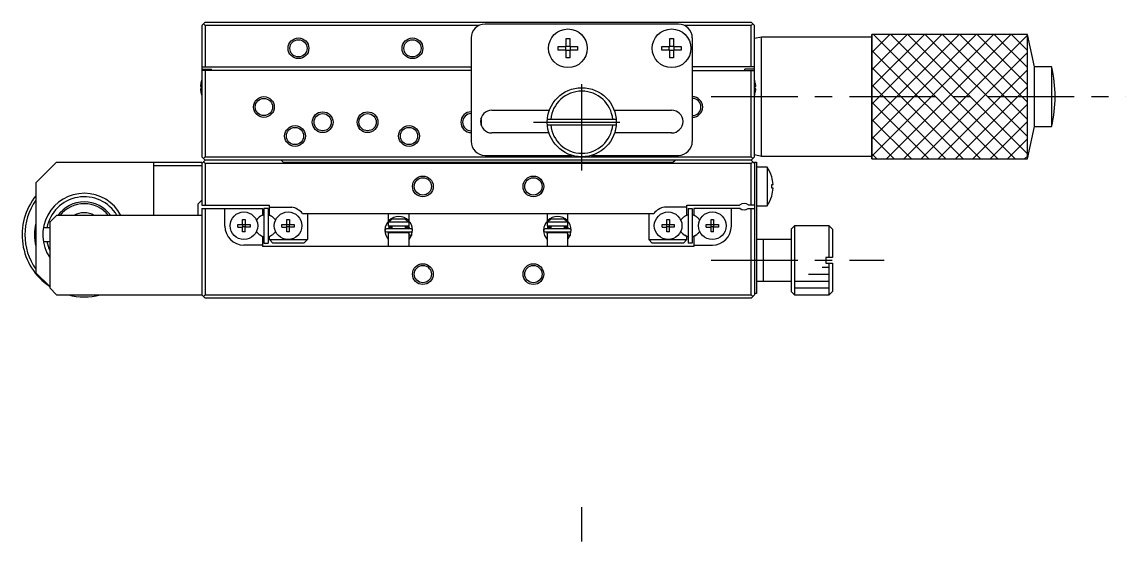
# Model space of a CAD drawing. Extents: x -173 to 396, y -6 to 321.
# Drawn here: x -27.1 to 132.7, y 245.8 to 321.5 of the extents above; entities that cross this region are included whole.
import ezdxf

# ---------------------------------------------------------------- set-up
doc = ezdxf.new("R2010")
doc.units = 0
doc.header["$LTSCALE"] = 10
doc.linetypes.add('CENTER', pattern=[2, 1.25, -0.25, 0.25, -0.25])
doc.layers.get('0').update_dxf_attribs({"linetype": 'CONTINUOUS'})
doc.layers.add('CENTER', color=1, linetype='CENTER')

msp = doc.modelspace()

# ---------------------------------------------------------------- linework, layer by layer
at = {"color": 7, "linetype": 'CONTINUOUS'}
for p, q in [((-0.575404, 321.49751), (-1.075404, 320.99751)), ((-0.575404, 320.99751), (-0.825404, 321.24751)), ((-0.575404, 321.49751), (78.424596, 321.49751)), ((67.924596, 321.19751), (39.924596, 321.19751)), ((78.424596, 321.49751), (78.924596, 320.99751)), ((78.674596, 321.24751), (78.424596, 320.99751)), ((-1.075404, 320.99751), (-1.075404, 301.99751)), ((-0.575404, 320.99751), (-0.575404, 314.99751)), ((39.052817, 320.99751), (-0.575404, 320.99751)), ((78.424596, 320.99751), (68.796376, 320.99751)), ((78.424596, 314.99751), (78.424596, 320.99751)), ((78.924596, 301.99751), (78.924596, 320.99751)), ((118.424596, 319.69751), (95.924596, 319.69751)), ((95.924596, 301.69751), (95.924596, 319.69751)), ((118.424596, 319.69751), (95.924596, 319.69751)), ((95.924596, 319.69751), (95.924596, 301.69751)), ((119.424596, 314.99751), (118.424596, 319.69751)), ((118.424596, 301.69751), (118.424596, 319.69751)), ((118.424596, 301.69751), (118.424596, 319.69751)), ((37.924596, 319.19751), (37.924596, 304.19751)), ((50.525457, 317.43751), (50.525457, 317.95751)), ((50.525457, 317.95751), (51.664596, 317.95751)), ((51.595155, 317.43751), (51.595155, 317.95751)), ((51.664596, 319.096649), (52.184596, 319.096649)), ((51.664596, 317.95751), (51.664596, 319.096649)), ((51.664596, 318.026952), (52.184596, 318.026952)), ((52.184596, 319.096649), (52.184596, 317.95751)), ((52.184596, 317.95751), (53.323735, 317.95751)), ((52.254038, 317.95751), (52.254038, 317.43751)), ((53.323735, 317.95751), (53.323735, 317.43751)), ((65.525457, 317.43751), (65.525457, 317.95751)), ((65.525457, 317.95751), (66.664596, 317.95751)), ((66.595155, 317.43751), (66.595155, 317.95751)), ((66.664596, 319.096649), (67.184596, 319.096649)), ((66.664596, 317.95751), (66.664596, 319.096649)), ((66.664596, 318.026952), (67.184596, 318.026952)), ((67.184596, 319.096649), (67.184596, 317.95751)), ((67.184596, 317.95751), (68.323735, 317.95751)), ((67.254038, 317.95751), (67.254038, 317.43751)), ((68.323735, 317.95751), (68.323735, 317.43751)), ((69.924596, 319.19751), (69.924596, 304.19751)), ((79.924596, 319.29751), (78.924596, 319.09751)), ((79.924596, 302.09751), (79.924596, 319.29751)), ((95.924596, 319.29751), (79.924596, 319.29751)), ((51.664596, 317.43751), (50.525457, 317.43751)), ((51.664596, 316.298371), (51.664596, 317.43751)), ((52.184596, 317.368068), (51.664596, 317.368068)), ((52.184596, 317.43751), (52.184596, 316.298371)), ((53.323735, 317.43751), (52.184596, 317.43751)), ((66.664596, 317.43751), (65.525457, 317.43751)), ((66.664596, 316.298371), (66.664596, 317.43751)), ((67.184596, 317.368068), (66.664596, 317.368068)), ((68.323735, 317.43751), (67.184596, 317.43751)), ((67.184596, 317.43751), (67.184596, 316.298371)), ((-1.075404, 314.99751), (37.924596, 314.99751)), ((52.184596, 316.298371), (51.664596, 316.298371)), ((67.184596, 316.298371), (66.664596, 316.298371)), ((78.924596, 314.99751), (69.924596, 314.99751)), ((121.924596, 314.99751), (119.424596, 314.99751)), ((119.424596, 306.39751), (119.424596, 314.99751)), ((121.924596, 314.99751), (121.924596, 306.39751)), ((-1.075404, 314.69751), (0.324596, 314.69751)), ((37.924596, 314.49751), (-1.075404, 314.49751)), ((-0.575404, 314.49751), (-0.575404, 301.99751)), ((0.324596, 314.49751), (0.324596, 314.69751)), ((69.924596, 314.49751), (78.924596, 314.49751)), ((78.924596, 314.69751), (77.524596, 314.69751)), ((77.524596, 314.49751), (77.524596, 314.69751)), ((78.424596, 301.99751), (78.424596, 314.49751)), ((-1.265263, 312.17751), (-1.144925, 312.17751)), ((-1.144925, 311.81751), (-1.265263, 311.81751)), ((-1.149548, 312.886126), (-1.144925, 312.883871)), ((-1.144925, 312.17751), (-1.144925, 311.81751)), ((78.994118, 312.883871), (78.99874, 312.886126)), ((78.994118, 312.17751), (79.114455, 312.17751)), ((78.994118, 311.81751), (78.994118, 312.17751)), ((79.114455, 311.81751), (78.994118, 311.81751)), ((-1.144925, 311.111149), (-1.149548, 311.108894)), ((78.99874, 311.108894), (78.994118, 311.111149)), ((40.924596, 308.74751), (49.240848, 308.74751)), ((58.608345, 308.74751), (66.924596, 308.74751)), ((58.908571, 307.39751), (48.940622, 307.39751)), ((49.170914, 305.44751), (40.924596, 305.44751)), ((48.940622, 306.59751), (58.908571, 306.59751)), ((66.924596, 305.44751), (58.678279, 305.44751)), ((118.424596, 301.69751), (119.424596, 306.39751)), ((119.424596, 306.39751), (121.924596, 306.39751)), ((-1.075404, 301.99751), (-0.575404, 301.49751)), ((-0.575404, 301.99751), (-0.825404, 301.74751)), ((-0.575404, 301.99751), (78.424596, 301.99751)), ((39.924596, 302.19751), (52.524596, 302.19751)), ((55.324596, 302.19751), (67.924596, 302.19751)), ((78.674596, 301.74751), (78.424596, 301.99751)), ((78.924596, 301.99751), (78.424596, 301.49751)), ((78.924596, 302.29751), (79.924596, 302.09751)), ((79.924596, 302.09751), (95.924596, 302.09751)), ((-25.075404, 298.19751), (-22.075404, 301.19751)), ((-22.075404, 301.19751), (-1.075404, 301.19751)), ((-8.075404, 301.19751), (-8.075404, 293.49751)), ((-1.075404, 300.69751), (-8.075404, 300.69751)), ((-1.075404, 300.99751), (-0.575404, 301.49751)), ((-1.075404, 300.99751), (-1.075404, 294.99751)), ((-0.825404, 301.24751), (-0.575404, 300.99751)), ((78.424596, 301.49751), (-0.575404, 301.49751)), ((-0.575404, 300.99751), (-0.575404, 294.99751)), ((78.424596, 300.99751), (-0.575404, 300.99751)), ((10.774596, 301.14751), (10.424596, 301.49751)), ((67.074596, 301.14751), (10.774596, 301.14751)), ((67.074596, 301.14751), (67.424596, 301.49751)), ((78.924596, 300.99751), (78.424596, 301.49751)), ((78.424596, 300.99751), (78.674596, 301.24751)), ((78.424596, 294.99751), (78.424596, 300.99751)), ((78.924596, 301.19751), (79.224596, 301.19751)), ((78.924596, 301.19751), (78.924596, 281.99751)), ((79.224596, 301.19751), (79.224596, 282.19751)), ((80.767059, 300.49751), (79.224596, 300.49751)), ((80.767059, 300.49751), (80.767059, 294.89751)), ((95.924596, 301.69751), (118.424596, 301.69751)), ((95.924596, 301.69751), (118.424596, 301.69751)), ((81.417801, 299.096649), (81.423969, 299.099658)), ((-25.075404, 298.19751), (-25.075404, 285.19751)), ((81.417801, 297.43751), (81.417801, 297.95751)), ((81.417801, 297.95751), (81.611058, 297.95751)), ((81.611058, 297.43751), (81.417801, 297.43751)), ((-1.575404, 295.19751), (-1.075404, 295.69751)), ((81.423969, 296.295362), (81.417801, 296.298371)), ((-1.575404, 293.49751), (-1.575404, 295.19751)), ((-1.075404, 294.99751), (8.724596, 294.99751)), ((-1.075404, 294.49751), (7.724596, 294.49751)), ((-1.075404, 294.49751), (-1.075404, 281.99751)), ((-0.575404, 294.49751), (-0.575404, 281.99751)), ((2.274596, 291.94751), (2.274596, 294.49751)), ((7.724596, 294.49751), (7.724596, 293.541922)), ((8.524596, 294.49751), (7.924596, 294.49751)), ((7.924596, 294.49751), (7.924596, 289.49751)), ((8.524596, 294.49751), (8.524596, 289.49751)), ((8.724596, 293.541922), (8.724596, 294.99751)), ((8.724596, 294.69751), (11.946612, 294.69751)), ((69.124596, 294.69751), (65.902581, 294.69751)), ((69.124596, 294.99751), (76.763159, 294.99751)), ((69.124596, 293.541922), (69.124596, 294.99751)), ((69.324596, 294.49751), (69.324596, 289.49751)), ((69.324596, 294.49751), (69.924596, 294.49751)), ((69.924596, 294.49751), (69.924596, 289.49751)), ((70.124596, 294.49751), (70.124596, 293.541922)), ((76.824596, 294.49751), (70.124596, 294.49751)), ((75.574596, 291.94751), (75.574596, 294.49751)), ((78.024596, 294.49751), (78.924596, 294.49751)), ((78.924596, 294.99751), (78.086034, 294.99751)), ((78.424596, 281.99751), (78.424596, 294.49751)), ((79.224596, 294.89751), (80.767059, 294.89751)), ((-22.075404, 293.49751), (-23.075404, 292.49751)), ((-23.075404, 292.49751), (-23.075404, 282.99751)), ((-1.075404, 293.49751), (-22.075404, 293.49751)), ((4.844596, 292.883871), (5.204596, 292.883871)), ((4.844596, 292.17751), (4.844596, 292.883871)), ((5.204596, 292.883871), (5.204596, 292.17751)), ((7.724596, 293.541922), (7.430846, 293.372325)), ((9.018346, 293.372325), (8.724596, 293.541922)), ((11.244596, 292.883871), (11.604596, 292.883871)), ((11.244596, 292.17751), (11.244596, 292.883871)), ((11.604596, 292.883871), (11.604596, 292.17751)), ((13.503659, 293.79751), (64.345534, 293.79751)), ((14.224596, 293.79751), (14.224596, 289.99751)), ((25.924596, 293.79751), (25.924596, 292.65005)), ((25.924596, 292.49751), (25.924596, 291.99751)), ((28.924596, 292.49751), (25.924596, 292.49751)), ((25.978913, 292.49751), (26.508081, 292.99751)), ((26.508081, 292.99751), (28.341111, 292.99751)), ((28.341111, 292.99751), (28.87028, 292.49751)), ((28.924596, 292.69397), (28.924596, 293.79751)), ((28.924596, 291.99751), (28.924596, 292.49751)), ((48.924596, 293.79751), (48.924596, 292.684129)), ((48.924596, 292.49751), (48.924596, 291.99751)), ((51.924596, 292.49751), (48.924596, 292.49751)), ((48.978913, 292.49751), (49.508081, 292.99751)), ((49.508081, 292.99751), (51.341111, 292.99751)), ((51.341111, 292.99751), (51.87028, 292.49751)), ((51.924596, 292.642894), (51.924596, 293.79751)), ((51.924596, 291.99751), (51.924596, 292.49751)), ((63.624596, 293.79751), (63.624596, 289.99751)), ((66.244596, 292.883871), (66.604596, 292.883871)), ((66.244596, 292.17751), (66.244596, 292.883871)), ((66.604596, 292.883871), (66.604596, 292.17751)), ((68.830846, 293.372325), (69.124596, 293.541922)), ((70.124596, 293.541922), (70.418346, 293.372325)), ((72.644596, 292.883871), (73.004596, 292.883871)), ((72.644596, 292.17751), (72.644596, 292.883871)), ((73.004596, 292.883871), (73.004596, 292.17751)), ((-23.075404, 291.69751), (-23.991483, 291.69751)), ((4.138235, 292.17751), (4.844596, 292.17751)), ((4.138235, 291.81751), (4.138235, 292.17751)), ((4.138235, 291.81751), (4.844596, 291.81751)), ((4.854968, 292.167138), (4.844596, 292.17751)), ((4.854968, 291.827882), (4.844596, 291.81751)), ((4.844596, 291.111149), (4.844596, 291.81751)), ((5.204596, 291.111149), (4.844596, 291.111149)), ((4.854968, 292.167138), (5.194224, 292.167138)), ((4.854968, 291.827882), (4.854968, 292.167138)), ((5.194224, 291.827882), (4.854968, 291.827882)), ((5.194224, 292.167138), (5.204596, 292.17751)), ((5.194224, 292.167138), (5.194224, 291.827882)), ((5.194224, 291.827882), (5.204596, 291.81751)), ((5.204596, 292.17751), (5.910958, 292.17751)), ((5.910958, 291.81751), (5.204596, 291.81751)), ((5.204596, 291.111149), (5.204596, 291.81751)), ((5.910958, 292.17751), (5.910958, 291.81751)), ((10.538235, 292.17751), (11.244596, 292.17751)), ((10.538235, 291.81751), (10.538235, 292.17751)), ((10.538235, 291.81751), (11.244596, 291.81751)), ((11.254968, 292.167138), (11.244596, 292.17751)), ((11.254968, 291.827882), (11.244596, 291.81751)), ((11.244596, 291.111149), (11.244596, 291.81751)), ((11.604596, 291.111149), (11.244596, 291.111149)), ((11.254968, 292.167138), (11.594224, 292.167138)), ((11.254968, 291.827882), (11.254968, 292.167138)), ((11.594224, 291.827882), (11.254968, 291.827882)), ((11.594224, 292.167138), (11.604596, 292.17751)), ((11.594224, 292.167138), (11.594224, 291.827882)), ((11.594224, 291.827882), (11.604596, 291.81751)), ((11.604596, 292.17751), (12.310958, 292.17751)), ((11.604596, 291.111149), (11.604596, 291.81751)), ((12.310958, 291.81751), (11.604596, 291.81751)), ((12.310958, 292.17751), (12.310958, 291.81751)), ((29.218967, 291.577004), (25.668967, 291.577004)), ((25.668967, 291.127004), (29.218967, 291.127004)), ((25.934134, 290.997496), (25.909349, 291.126986)), ((25.924596, 291.99751), (28.924596, 291.99751)), ((28.924596, 290.99751), (25.924596, 290.99751)), ((25.924596, 290.99751), (25.924596, 288.99751)), ((25.958699, 291.79751), (26.424596, 291.79751)), ((26.033819, 290.997551), (26.268519, 291.127004)), ((26.424596, 291.99751), (26.424596, 291.577004)), ((26.424596, 291.127004), (26.424596, 290.99751)), ((28.424596, 291.577004), (28.424596, 291.99751)), ((28.424596, 291.79751), (28.924596, 291.79751)), ((28.424596, 290.99751), (28.424596, 291.127004)), ((28.619415, 291.127004), (28.854121, 290.997541)), ((28.853949, 291.99756), (28.978572, 291.577056)), ((28.924596, 291.79751), (28.924596, 291.812007)), ((28.924596, 288.99751), (28.924596, 290.99751)), ((29.269867, 290.53841), (29.4425, 291.323364)), ((29.287818, 291.13576), (29.287039, 291.137591)), ((29.300944, 291.102459), (29.287818, 291.13576)), ((29.31239, 291.068556), (29.300944, 291.102459)), ((29.322128, 291.034134), (29.31239, 291.068556)), ((29.330134, 290.999277), (29.322128, 291.034134)), ((29.336389, 290.96407), (29.330134, 290.999277)), ((29.330413, 290.715113), (29.3366, 290.750338)), ((29.340878, 290.9286), (29.336389, 290.96407)), ((29.3366, 290.750338), (29.34102, 290.785821)), ((29.34359, 290.892952), (29.340878, 290.9286)), ((29.34102, 290.785821), (29.343661, 290.821476)), ((29.344519, 290.857215), (29.34359, 290.892952)), ((29.343661, 290.821476), (29.344519, 290.857215)), ((52.181284, 291.567776), (48.631284, 291.567776)), ((48.631284, 291.117776), (52.181284, 291.117776)), ((48.924222, 290.886276), (48.871665, 291.117758)), ((48.924596, 291.99751), (51.924596, 291.99751)), ((48.924596, 291.79751), (49.424596, 291.79751)), ((51.924596, 290.99751), (48.924596, 290.99751)), ((48.924596, 290.99751), (48.924596, 288.99751)), ((49.002143, 290.997555), (49.230835, 291.117776)), ((49.424596, 291.99751), (49.424596, 291.567776)), ((49.424596, 291.117776), (49.424596, 290.99751)), ((51.424596, 291.567776), (51.424596, 291.99751)), ((51.424596, 291.79751), (51.889143, 291.79751)), ((51.424596, 290.99751), (51.424596, 291.117776)), ((51.581732, 291.117776), (51.810449, 290.997518)), ((51.812017, 291.997548), (51.940889, 291.567827)), ((51.924596, 288.99751), (51.924596, 290.99751)), ((52.246764, 290.562734), (52.404817, 291.314135)), ((52.250134, 291.126532), (52.249356, 291.128363)), ((52.263261, 291.093231), (52.250134, 291.126532)), ((52.274706, 291.059327), (52.263261, 291.093231)), ((52.284444, 291.024905), (52.274706, 291.059327)), ((52.29245, 290.990048), (52.284444, 291.024905)), ((52.298705, 290.954841), (52.29245, 290.990048)), ((52.303194, 290.919371), (52.298705, 290.954841)), ((52.298917, 290.741109), (52.303336, 290.776592)), ((52.305906, 290.883724), (52.303194, 290.919371)), ((52.303336, 290.776592), (52.305978, 290.812247)), ((52.306835, 290.847987), (52.305906, 290.883724)), ((52.305978, 290.812247), (52.306835, 290.847987)), ((65.538235, 292.17751), (66.244596, 292.17751)), ((65.538235, 291.81751), (65.538235, 292.17751)), ((65.538235, 291.81751), (66.244596, 291.81751)), ((66.254968, 292.167138), (66.244596, 292.17751)), ((66.254968, 291.827882), (66.244596, 291.81751)), ((66.244596, 291.111149), (66.244596, 291.81751)), ((66.604596, 291.111149), (66.244596, 291.111149)), ((66.254968, 292.167138), (66.594224, 292.167138)), ((66.254968, 291.827882), (66.254968, 292.167138)), ((66.594224, 291.827882), (66.254968, 291.827882)), ((66.594224, 292.167138), (66.604596, 292.17751)), ((66.594224, 292.167138), (66.594224, 291.827882)), ((66.594224, 291.827882), (66.604596, 291.81751)), ((66.604596, 292.17751), (67.310958, 292.17751)), ((67.310958, 291.81751), (66.604596, 291.81751)), ((66.604596, 291.111149), (66.604596, 291.81751)), ((67.310958, 292.17751), (67.310958, 291.81751)), ((71.938235, 292.17751), (72.644596, 292.17751)), ((71.938235, 291.81751), (71.938235, 292.17751)), ((71.938235, 291.81751), (72.644596, 291.81751)), ((72.654968, 292.167138), (72.644596, 292.17751)), ((72.654968, 291.827882), (72.644596, 291.81751)), ((72.644596, 291.111149), (72.644596, 291.81751)), ((73.004596, 291.111149), (72.644596, 291.111149)), ((72.654968, 292.167138), (72.994224, 292.167138)), ((72.654968, 291.827882), (72.654968, 292.167138)), ((72.994224, 291.827882), (72.654968, 291.827882)), ((72.994224, 292.167138), (73.004596, 292.17751)), ((72.994224, 292.167138), (72.994224, 291.827882)), ((72.994224, 291.827882), (73.004596, 291.81751)), ((73.004596, 292.17751), (73.710958, 292.17751)), ((73.710958, 291.81751), (73.004596, 291.81751)), ((73.004596, 291.111149), (73.004596, 291.81751)), ((73.710958, 292.17751), (73.710958, 291.81751)), ((84.724596, 291.99751), (84.224596, 291.49751)), ((84.224596, 291.49751), (84.224596, 282.49751)), ((89.724596, 291.99751), (84.724596, 291.99751)), ((84.724596, 291.99751), (84.724596, 281.99751)), ((89.724596, 287.39751), (89.724596, 291.99751)), ((90.224596, 291.49751), (89.724596, 291.99751)), ((90.224596, 291.49751), (90.224596, 287.39751)), ((-23.991483, 289.69751), (-23.075404, 289.69751)), ((7.724596, 289.19751), (5.024596, 289.19751)), ((7.430846, 290.622695), (7.724596, 290.453098)), ((7.724596, 290.453098), (7.724596, 288.99751)), ((7.924596, 289.49751), (8.524596, 289.49751)), ((8.724596, 290.453098), (9.018346, 290.622695)), ((8.724596, 289.99751), (8.724596, 290.453098)), ((8.724596, 289.99751), (9.224596, 289.49751)), ((8.724596, 289.99751), (14.224596, 289.99751)), ((13.724596, 289.49751), (9.224596, 289.49751)), ((14.224596, 289.99751), (13.724596, 289.49751)), ((25.576743, 290.638854), (25.59886, 290.580267)), ((25.598922, 290.583847), (25.598564, 290.581698)), ((25.598564, 290.581698), (25.599339, 290.582016)), ((25.59886, 290.580267), (25.598564, 290.581698)), ((25.599877, 290.580523), (25.616359, 290.542268)), ((29.284298, 290.5716), (28.924568, 290.700417)), ((28.936967, 290.703883), (28.924596, 290.710914)), ((28.924749, 290.009533), (29.288148, 290.580739)), ((28.950419, 290.696577), (28.936967, 290.703883)), ((28.964851, 290.68905), (28.950419, 290.696577)), ((28.980155, 290.681358), (28.964851, 290.68905)), ((28.996218, 290.67356), (28.980155, 290.681358)), ((29.012918, 290.665713), (28.996218, 290.67356)), ((29.03013, 290.657876), (29.012918, 290.665713)), ((29.047727, 290.650107), (29.03013, 290.657876)), ((29.065577, 290.642466), (29.047727, 290.650107)), ((29.083545, 290.635008), (29.065577, 290.642466)), ((29.101498, 290.62779), (29.083545, 290.635008)), ((29.119301, 290.620866), (29.101498, 290.62779)), ((29.136822, 290.614287), (29.119301, 290.620866)), ((29.153929, 290.608102), (29.136822, 290.614287)), ((29.170493, 290.602359), (29.153929, 290.608102)), ((29.186393, 290.5971), (29.170493, 290.602359)), ((29.201507, 290.592363), (29.186393, 290.5971)), ((29.215724, 290.588186), (29.201507, 290.592363)), ((29.228937, 290.584598), (29.215724, 290.588186)), ((29.241047, 290.581627), (29.228937, 290.584598)), ((29.251964, 290.579295), (29.241047, 290.581627)), ((29.261605, 290.577619), (29.251964, 290.579295)), ((29.2699, 290.576612), (29.261605, 290.577619)), ((29.276785, 290.576282), (29.2699, 290.576612)), ((29.28221, 290.57663), (29.276785, 290.576282)), ((29.286133, 290.577655), (29.28221, 290.57663)), ((29.284908, 290.575102), (29.284298, 290.5716)), ((29.288526, 290.579349), (29.286133, 290.577655)), ((29.289371, 290.581698), (29.288526, 290.579349)), ((29.289074, 290.580267), (29.301412, 290.611854)), ((29.301412, 290.611854), (29.312797, 290.645785)), ((29.312797, 290.645785), (29.322472, 290.680234)), ((29.322472, 290.680234), (29.330413, 290.715113)), ((48.539059, 290.629625), (48.561176, 290.571038)), ((48.561239, 290.574619), (48.56088, 290.572469)), ((48.56088, 290.572469), (48.561656, 290.572788)), ((48.561176, 290.571038), (48.56088, 290.572469)), ((48.562193, 290.571294), (48.578676, 290.53304)), ((52.246615, 290.562372), (51.924558, 290.670747)), ((51.93819, 290.674255), (51.924596, 290.681141)), ((51.924765, 290.043156), (52.250464, 290.57151)), ((51.952422, 290.667269), (51.93819, 290.674255)), ((51.967206, 290.660225), (51.952422, 290.667269)), ((51.982453, 290.653168), (51.967206, 290.660225)), ((51.998072, 290.646138), (51.982453, 290.653168)), ((52.013967, 290.639179), (51.998072, 290.646138)), ((52.030042, 290.632333), (52.013967, 290.639179)), ((52.046201, 290.625641), (52.030042, 290.632333)), ((52.062345, 290.619144), (52.046201, 290.625641)), ((52.078377, 290.61288), (52.062345, 290.619144)), ((52.094199, 290.606888), (52.078377, 290.61288)), ((52.109718, 290.601205), (52.094199, 290.606888)), ((52.124837, 290.595863), (52.109718, 290.601205)), ((52.139467, 290.590896), (52.124837, 290.595863)), ((52.153518, 290.586334), (52.139467, 290.590896)), ((52.166906, 290.582204), (52.153518, 290.586334)), ((52.17955, 290.578532), (52.166906, 290.582204)), ((52.191373, 290.575338), (52.17955, 290.578532)), ((52.202303, 290.572644), (52.191373, 290.575338)), ((52.212276, 290.570464), (52.202303, 290.572644)), ((52.22123, 290.568813), (52.212276, 290.570464)), ((52.229111, 290.5677), (52.22123, 290.568813)), ((52.235871, 290.567132), (52.229111, 290.5677)), ((52.232183, 290.529182), (52.246764, 290.562734)), ((52.24147, 290.567112), (52.235871, 290.567132)), ((52.245875, 290.567641), (52.24147, 290.567112)), ((52.249057, 290.568715), (52.245875, 290.567641)), ((52.247225, 290.565873), (52.246615, 290.562372)), ((52.250998, 290.570328), (52.249057, 290.568715)), ((52.251687, 290.572469), (52.250998, 290.570328)), ((52.251391, 290.571038), (52.263728, 290.602625)), ((52.263728, 290.602625), (52.275114, 290.636557)), ((52.275114, 290.636557), (52.284789, 290.671006)), ((52.284789, 290.671006), (52.292729, 290.705885)), ((52.292729, 290.705885), (52.298917, 290.741109)), ((64.124596, 289.49751), (63.624596, 289.99751)), ((63.624596, 289.99751), (69.124596, 289.99751)), ((68.624596, 289.49751), (64.124596, 289.49751)), ((69.124596, 289.99751), (68.624596, 289.49751)), ((69.124596, 290.453098), (68.830846, 290.622695)), ((69.124596, 289.99751), (69.124596, 290.453098)), ((69.924596, 289.49751), (69.324596, 289.49751)), ((70.418346, 290.622695), (70.124596, 290.453098)), ((70.124596, 290.453098), (70.124596, 288.99751)), ((70.124596, 289.19751), (72.824596, 289.19751)), ((84.224596, 289.99751), (79.224596, 289.99751)), ((80.224596, 283.99751), (80.224596, 289.99751)), ((70.124596, 288.99751), (7.724596, 288.99751)), ((89.224596, 287.39751), (89.224596, 286.59751)), ((90.224596, 287.39751), (89.224596, 287.39751)), ((89.224596, 286.59751), (90.224596, 286.59751)), ((89.724596, 281.99751), (89.724596, 286.59751)), ((90.224596, 286.59751), (90.224596, 282.49751)), ((-23.075404, 283.19751), (-25.075404, 285.19751)), ((-22.075404, 281.99751), (-23.075404, 282.99751)), ((79.224596, 283.99751), (84.224596, 283.99751)), ((-22.075404, 281.99751), (-1.075404, 281.99751)), ((-1.075404, 281.99751), (-0.575404, 281.49751)), ((-0.575404, 281.99751), (-0.825404, 281.74751)), ((-0.575404, 281.99751), (78.424596, 281.99751)), ((78.424596, 281.49751), (-0.575404, 281.49751)), ((78.674596, 281.74751), (78.424596, 281.99751)), ((78.924596, 281.99751), (78.424596, 281.49751)), ((79.224596, 282.19751), (78.924596, 282.19751)), ((84.224596, 282.49751), (84.724596, 281.99751)), ((84.724596, 281.99751), (89.724596, 281.99751)), ((89.724596, 281.99751), (90.224596, 282.49751))]:
    msp.add_line(p, q, dxfattribs=at)
at = {"color": 3, "linetype": 'CONTINUOUS'}
for p, q in [((95.924596, 319.601683), (96.020424, 319.69751)), ((95.924596, 317.101683), (98.520424, 319.69751)), ((95.924596, 314.601683), (101.020424, 319.69751)), ((95.924596, 312.101683), (103.520424, 319.69751)), ((95.924596, 309.601683), (106.020424, 319.69751)), ((95.924596, 307.101683), (108.520424, 319.69751)), ((95.924596, 304.601683), (111.020424, 319.69751)), ((95.924596, 302.101683), (113.520424, 319.69751)), ((96.130384, 319.69751), (114.130384, 301.69751)), ((98.020424, 301.69751), (116.020424, 319.69751)), ((98.630384, 319.69751), (116.630384, 301.69751)), ((100.520424, 301.69751), (118.424596, 319.601683)), ((101.130384, 319.69751), (118.424596, 302.403297)), ((103.630384, 319.69751), (118.424596, 304.903297)), ((106.130384, 319.69751), (118.424596, 307.403297)), ((108.630384, 319.69751), (118.424596, 309.903297)), ((111.130384, 319.69751), (118.424596, 312.403297)), ((113.630384, 319.69751), (118.424596, 314.903297)), ((116.130384, 319.69751), (118.424596, 317.403297)), ((95.924596, 317.403297), (111.630384, 301.69751)), ((103.020424, 301.69751), (118.424596, 317.101683)), ((95.924596, 314.903297), (109.130384, 301.69751)), ((105.520424, 301.69751), (118.424596, 314.601683)), ((95.924596, 312.403297), (106.630384, 301.69751)), ((108.020424, 301.69751), (118.424596, 312.101683)), ((95.924596, 309.903297), (104.130384, 301.69751)), ((110.520424, 301.69751), (118.424596, 309.601683)), ((95.924596, 307.403297), (101.630384, 301.69751)), ((113.020424, 301.69751), (118.424596, 307.101683)), ((95.924596, 304.903297), (99.130384, 301.69751)), ((115.520424, 301.69751), (118.424596, 304.601683)), ((95.924596, 302.403297), (96.630384, 301.69751)), ((118.020424, 301.69751), (118.424596, 302.101683)), ((88.724596, 285.99751), (89.724596, 285.99751)), ((86.724596, 284.99751), (89.724596, 284.99751)), ((84.724596, 283.99751), (89.724596, 283.99751)), ((84.724596, 282.99751), (89.724596, 282.99751))]:
    msp.add_line(p, q, dxfattribs=at)
at = {"color": 7, "linetype": 'CONTINUOUS'}
for centre, radius in [((51.924596, 317.69751), 2.8), ((66.924596, 317.69751), 2.8), ((12.924596, 317.69751), 1.25), ((29.424596, 317.69751), 1.25), ((53.924596, 306.99751), 5), ((7.924596, 309.19751), 1.25), ((16.424596, 306.99751), 1.25), ((22.924596, 306.99751), 1.25), ((12.424596, 304.99751), 1.25), ((28.924596, 304.99751), 1.25), ((30.924596, 297.69751), 1.25), ((46.924596, 297.69751), 1.25), ((5.024596, 291.99751), 2), ((11.424596, 291.99751), 2), ((66.424596, 291.99751), 2), ((72.824596, 291.99751), 2), ((30.924596, 284.99751), 1.25), ((46.924596, 284.99751), 1.25)]:
    msp.add_circle(centre, radius, dxfattribs=at)
at = {"color": 3, "linetype": 'CONTINUOUS'}
for centre in [(12.924596, 317.69751), (29.424596, 317.69751), (7.924596, 309.19751), (16.424596, 306.99751), (22.924596, 306.99751), (12.424596, 304.99751), (28.924596, 304.99751), (30.924596, 297.69751), (46.924596, 297.69751), (30.924596, 284.99751), (46.924596, 284.99751)]:
    msp.add_circle(centre, 1.5, dxfattribs=at)
at = {"color": 7, "linetype": 'CONTINUOUS'}
for centre, radius, start, end in [((39.924596, 319.19751), 2, 90, 180), ((67.924596, 319.19751), 2, 0, 90), ((103.684596, 310.69751), 18.74, 346.734971, 13.265029), ((1.924596, 311.99751), 3.2, 159.635865, 163.877467), ((75.924596, 311.99751), 3.2, 16.122533, 20.364135), ((1.924596, 311.99751), 3.194933, 163.893288, 176.770291), ((1.924596, 311.99751), 3.194933, 183.229709, 196.106712), ((75.924596, 311.99751), 3.194933, 3.229709, 16.106712), ((75.924596, 311.99751), 3.194933, 343.893288, 356.770291), ((1.924596, 311.99751), 3.2, 196.122533, 200.364135), ((53.924596, 306.99751), 4.5, 5.099689, 174.900311), ((69.924596, 309.19751), 1.25, 270, 90), ((75.924596, 311.99751), 3.2, 339.635865, 343.877467), ((40.924596, 307.09751), 1.65, 90, 270), ((66.924596, 307.09751), 1.65, 270, 90), ((37.924596, 306.99751), 1.25, 90, 270), ((53.924596, 306.99751), 4.5, 185.099689, 354.900311), ((39.924596, 304.19751), 2, 180, 270), ((67.924596, 304.19751), 2, 270, 0), ((76.624596, 297.69751), 5, 16.285843, 34.055798), ((76.624596, 297.69751), 4.993235, 2.984767, 16.272555), ((76.624596, 297.69751), 4.993235, 343.727445, 357.015233), ((-18.075404, 290.69751), 9, 141.057559, 235.859311), ((-18.075404, 290.69751), 8.6, 144.484016, 215.515984), ((-18.075404, 290.69751), 6, 27.818139, 213.55731), ((-18.075404, 290.69751), 5.5, 30.603295, 169.524318), ((76.624596, 297.69751), 5, 325.944202, 343.714157), ((-18.075404, 290.69751), 4.75, 36.119668, 143.880332), ((11.424596, 291.99751), 2.75, 40.885193, 79.057501), ((66.424596, 291.99751), 2.75, 100.942499, 139.114807), ((77.424596, 294.24751), 1, 48.590378, 131.409622), ((77.424596, 295.29751), 1, 233.130102, 306.869898), ((-18.075404, 290.69751), 7.2, 166.463797, 193.536203), ((-18.075404, 290.69751), 3.175, 61.871171, 118.128829), ((8.339406, 291.88251), 1.75, 134.995594, 148.113496), ((8.224597, 291.99751), 1.5875, 120.000031, 149.566818), ((8.224597, 291.99751), 1.5875, 100.89308, 120), ((8.224597, 291.99751), 1.5875, 45.000026, 79.106994), ((8.224597, 291.99751), 1.5875, 30.433264, 45.000025), ((8.109787, 291.88251), 1.75, 31.886504, 45.004406), ((27.444012, 291.351966), 1.998762, 0.738023, 179.187021), ((50.406328, 291.342737), 1.998762, 0.738023, 179.187021), ((69.739406, 291.88251), 1.75, 134.995594, 148.113496), ((69.624595, 291.99751), 1.5875, 134.999975, 149.566737), ((69.624596, 291.99751), 1.5875, 120, 135), ((69.624595, 291.99751), 1.5875, 100.893016, 120), ((69.624595, 291.99751), 1.5875, 60, 79.106911), ((69.624596, 291.99751), 1.5875, 45, 60), ((69.624595, 291.99751), 1.5875, 30.433182, 44.999975), ((69.509787, 291.88251), 1.75, 31.886504, 45.004406), ((5.024596, 291.94751), 2.75, 180, 270), ((8.339406, 292.11251), 1.75, 211.886504, 225.004406), ((8.224597, 291.99751), 1.5875, 210.433182, 224.999975), ((8.224596, 291.99751), 1.5875, 225, 240), ((8.224596, 291.99751), 1.5875, 300, 315), ((8.224597, 291.99751), 1.5875, 314.999975, 329.566736), ((8.109787, 292.11251), 1.75, 314.995594, 328.113496), ((25.668967, 291.352004), 0.225, 90, 270), ((27.448617, 291.3536), 2.00346, 180.863794, 220.459737), ((29.218967, 291.352004), 0.225, 270, 90), ((48.631284, 291.342776), 0.225, 90, 270), ((50.41005, 291.344204), 2.002574, 180.859394, 222.103214), ((52.181284, 291.342776), 0.225, 270, 90), ((69.739406, 292.11251), 1.75, 211.886504, 225.004406), ((69.624595, 291.99751), 1.5875, 210.433263, 225.000025), ((69.624595, 291.99751), 1.5875, 225.000026, 259.106984), ((69.624595, 291.99751), 1.5875, 300.000031, 329.566818), ((69.509787, 292.11251), 1.75, 314.995594, 328.113496), ((72.824596, 291.94751), 2.75, 270, 0), ((-18.075404, 290.69751), 5.5, 190.475682, 204.619977), ((8.224597, 291.99751), 1.5875, 239.999969, 259.106921), ((8.224597, 291.99751), 1.5875, 280.893006, 300), ((69.624595, 291.99751), 1.5875, 280.893089, 300), ((-18.075404, 290.69751), 9, 255.164888, 284.835112)]:
    msp.add_arc(centre, radius, start, end, dxfattribs=at)
at = {"color": 3, "linetype": 'CONTINUOUS'}
for centre, radius, start, end in [((69.924596, 309.19751), 1.5, 270, 90), ((37.924596, 306.99751), 1.5, 90, 270), ((37.924596, 306.99751), 1.5, 343.366025, 20.45228), ((-18.075404, 290.69751), 4.5, 38.478595, 141.521405)]:
    msp.add_arc(centre, radius, start, end, dxfattribs=at)
at = {"layer": 'CENTER', "color": 1, "linetype": 'CENTER'}
for p, q in [((53.924596, 299.99751), (53.924596, 313.99751)), ((72.674596, 310.69751), (132.674596, 310.69751)), ((46.924596, 306.99751), (60.924596, 306.99751)), ((72.674596, 286.99751), (97.674596, 286.99751)), ((53.924596, 226.260203), (53.924596, 251.260203))]:
    msp.add_line(p, q, dxfattribs=at)

doc.saveas('drawing.dxf')
